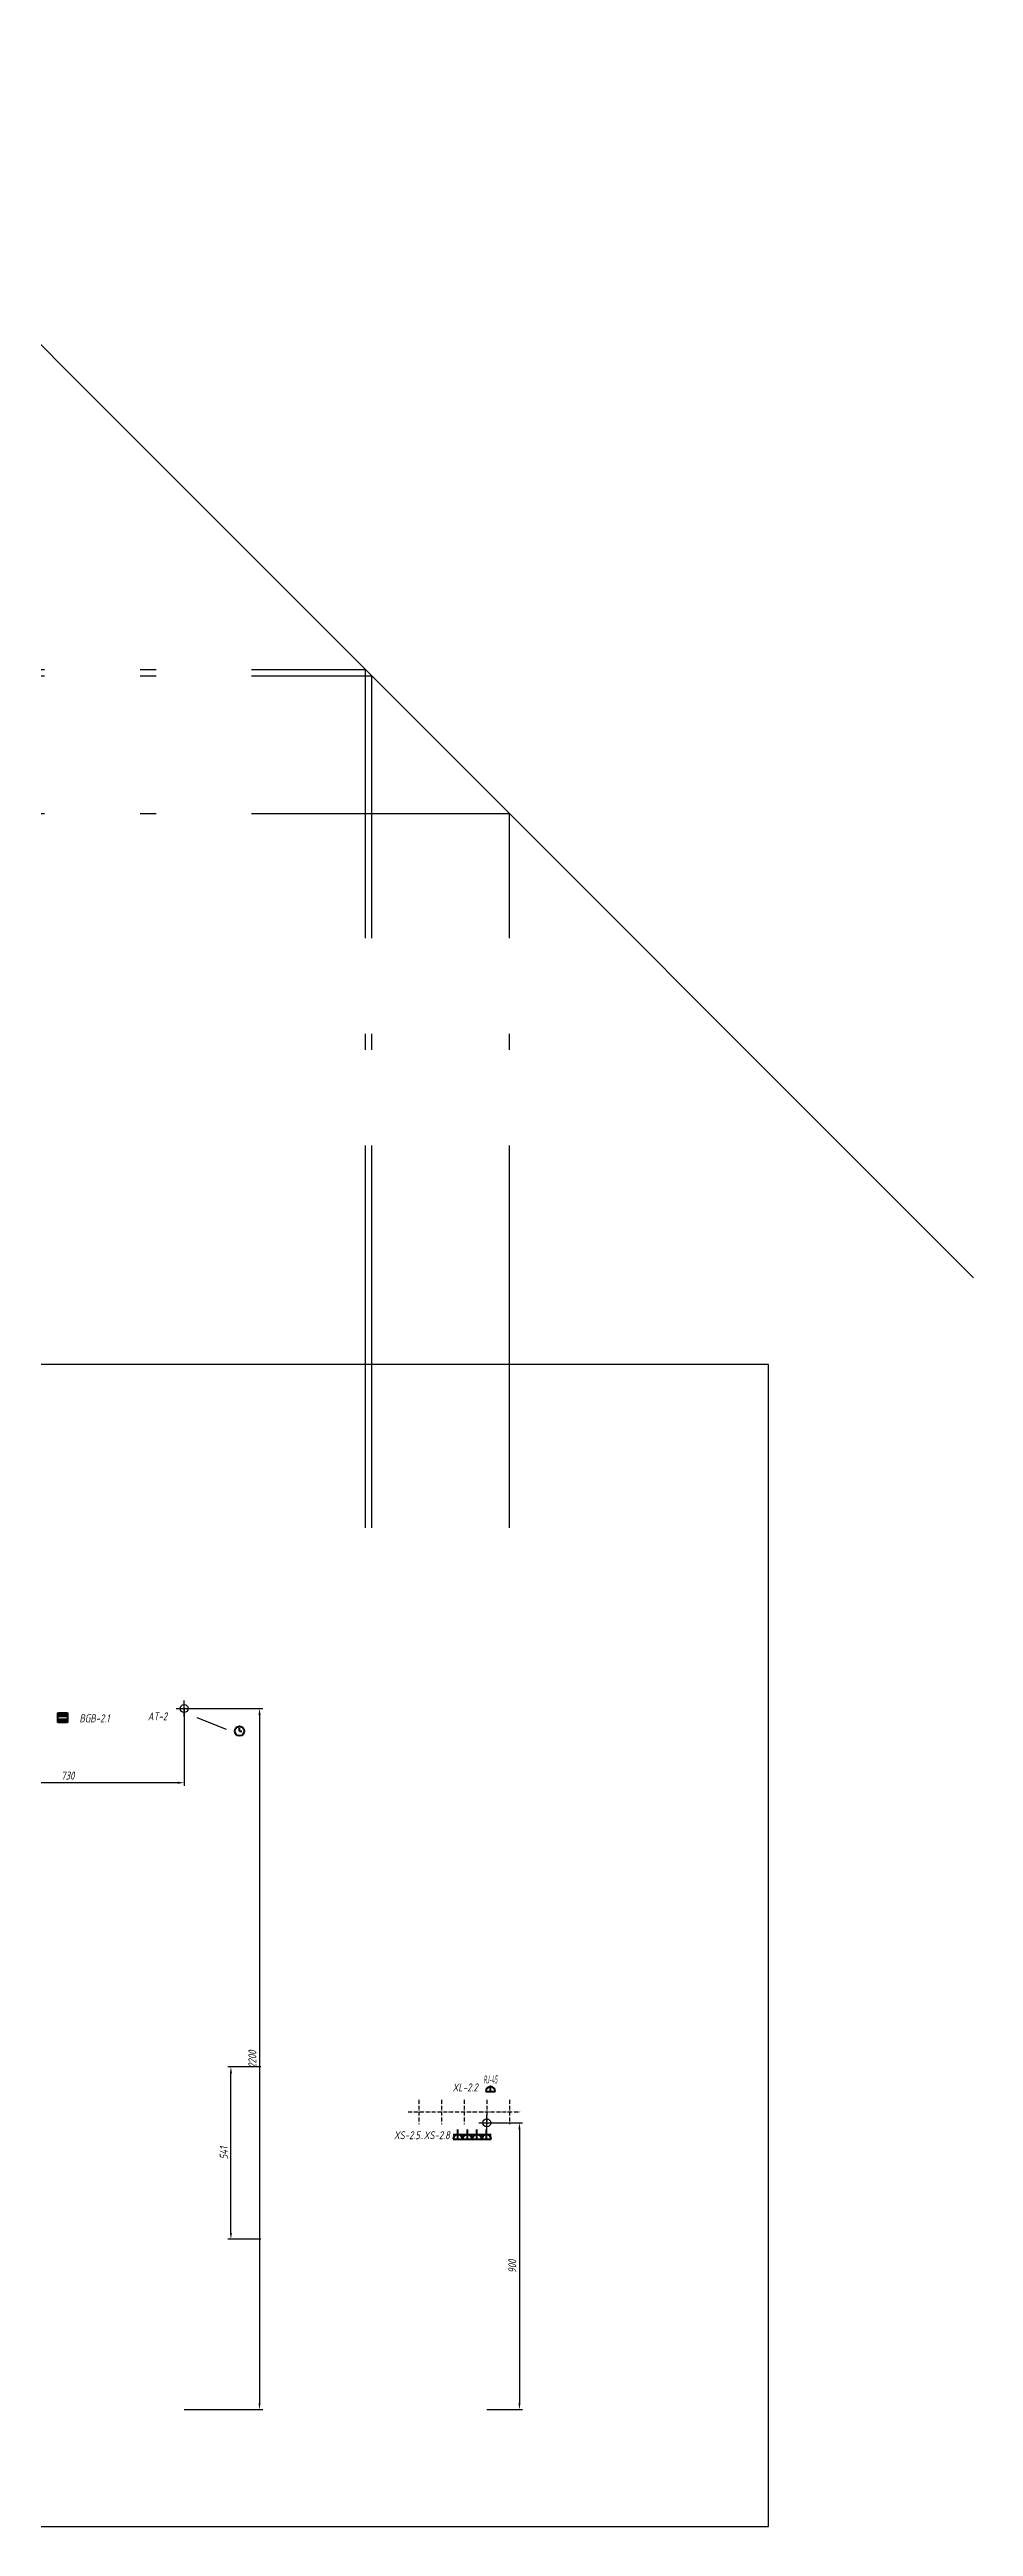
# Model space of a CAD drawing. Header units: millimetres. Extents: x -7421 to 21275, y -3440 to 28222.
# Drawn here: x 18375 to 21275, y 2545 to 10317 of the extents above; entities that cross this region are included whole.
import ezdxf
from ezdxf.enums import TextEntityAlignment as Align

# ---------------------------------------------------------------- set-up
doc = ezdxf.new("R2010")
doc.units = ezdxf.units.MM
doc.header["$PDMODE"] = 34
doc.header["$PDSIZE"] = 25
doc.linetypes.add('ACAD_ISO10W100', pattern=[18.5, 12, -3, 0.5, -3])
doc.layers.add('02 ЭОМ и СС', color=7, linetype='Continuous')
doc.layers.add('11 Привязка размеры', color=7, linetype='Continuous')
doc.layers.add('100 noprint', color=1, linetype='Continuous', plot=False)
doc.styles.get("Standard").update_dxf_attribs({"font": ''})
doc.styles.add('ГОСТ-ISOCPEUR', font='isocpeui.ttf', dxfattribs={"width": 0.8})
doc.styles.get('Standard').set_extended_font_data('Ubuntu')
doc.dimstyles.new('ISO-25', dxfattribs={"dimtxt": 2.5, "dimasz": 2.5, "dimexe": 1.25, "dimexo": 0.625, "dimtad": 1, "dimtxsty": 'Standard', "dimcen": 2.5, "dimadec": 0, "dimazin": 0, "dimtfac": 1, "dimtmove": 0, "dimatfit": 3, "dimfxl": 1, "dimarcsym": 0})

# ---------------------------------------------------------------- blocks, each defined once
blk = doc.blocks.new('часы')
at = {"color": 0, "lineweight": -2}
for q in [(9893.5, 982.52), (9894.25, 981.52)]:
    blk.add_line((9893.5, 981.52), q, dxfattribs=at)
blk.add_circle((9893.5, 981.52), 1.5, dxfattribs=at)
blk = doc.blocks.new('геркон')
at = {"lineweight": -2}
for points in [[(3, 2), (3, 3), (0, 3), (0, 2)], [(3, 0), (3, 1), (0, 1), (0, 0)]]:
    blk.add_hatch(color=0, dxfattribs=at).paths.add_polyline_path(points)
at = {"color": 0, "lineweight": -2}
for p, q in [((0, 0), (0, 3)), ((0, 3), (3, 3)), ((0, 2), (3, 2)), ((0, 1), (3, 1)), ((3, 0), (0, 0)), ((3, 3), (3, 0))]:
    blk.add_line(p, q, dxfattribs=at)
blk = doc.blocks.new('*D7')
at = {"layer": '11 Привязка размеры', "color": 0, "lineweight": -2, "transparency": 16777216}
for p, q in [((19747.4, 3811.2), (19859.8, 3811.2)), ((19849.8, 3791.2), (19849.8, 2931.2)), ((19747.4, 2911.2), (19859.8, 2911.2))]:
    blk.add_line(p, q, dxfattribs=at)
at = {"layer": '11 Привязка размеры', "color": 0, "transparency": 16777216}
for points in [[(19853.1, 3791.2), (19846.5, 3791.2), (19849.8, 3811.2)], [(19846.5, 2931.2), (19853.1, 2931.2), (19849.8, 2911.2)]]:
    blk.add_solid(points, dxfattribs=at)
at = {"layer": 'Defpoints', "color": 0, "transparency": 16777216}
for p in [(19747.4, 3811.2), (19747.4, 2911.2), (19849.8, 2911.2)]:
    blk.add_point(p, dxfattribs=at)
at = {"layer": '11 Привязка размеры', "color": 0, "transparency": 16777216, "insert": (19827.3, 3361.2), "char_height": 25, "attachment_point": 5, "rotation": 90, "style": 'ГОСТ-ISOCPEUR'}
blk.add_mtext('900', dxfattribs=at)
blk = doc.blocks.new('*D8')
at = {"layer": '11 Привязка размеры', "color": 0, "lineweight": -2, "transparency": 16777216}
for p, q in [((18067.4, 5111.2), (18067.4, 4868.3)), ((18797.4, 5111.2), (18797.4, 4868.3)), ((18777.4, 4878.3), (18087.4, 4878.3))]:
    blk.add_line(p, q, dxfattribs=at)
at = {"layer": '11 Привязка размеры', "color": 0, "transparency": 16777216}
for points in [[(18087.4, 4881.6), (18087.4, 4874.9), (18067.4, 4878.3)], [(18777.4, 4874.9), (18777.4, 4881.6), (18797.4, 4878.3)]]:
    blk.add_solid(points, dxfattribs=at)
at = {"layer": 'Defpoints', "color": 0, "transparency": 16777216}
for p in [(18067.4, 5111.2), (18797.4, 5111.2), (18067.4, 4878.3)]:
    blk.add_point(p, dxfattribs=at)
at = {"layer": '11 Привязка размеры', "color": 0, "transparency": 16777216, "insert": (18432.4, 4900.8), "char_height": 25, "attachment_point": 5, "style": 'ГОСТ-ISOCPEUR'}
blk.add_mtext('730', dxfattribs=at)
blk = doc.blocks.new('*D9')
at = {"layer": '11 Привязка размеры', "color": 0, "lineweight": -2, "transparency": 16777216}
for p, q in [((18797.4, 5111.2), (19044, 5111.2)), ((19034, 5091.2), (19034, 2931.2)), ((18797.4, 2911.2), (19044, 2911.2))]:
    blk.add_line(p, q, dxfattribs=at)
at = {"layer": '11 Привязка размеры', "color": 0, "transparency": 16777216}
for points in [[(19037.3, 5091.2), (19030.6, 5091.2), (19034, 5111.2)], [(19030.6, 2931.2), (19037.3, 2931.2), (19034, 2911.2)]]:
    blk.add_solid(points, dxfattribs=at)
at = {"layer": 'Defpoints', "color": 0, "transparency": 16777216}
for p in [(18797.4, 5111.2), (18797.4, 2911.2), (19034, 2911.2)]:
    blk.add_point(p, dxfattribs=at)
at = {"layer": '11 Привязка размеры', "color": 0, "transparency": 16777216, "insert": (19011.5, 4011.2), "char_height": 25, "attachment_point": 5, "rotation": 90, "style": 'ГОСТ-ISOCPEUR'}
blk.add_mtext('2200', dxfattribs=at)
blk = doc.blocks.new('розетка скрытая трехполюсная')
at = {"color": 0, "lineweight": -2}
for p, q in [((-1.5, 1.5), (1.5, 1.5)), ((-1.5, 0), (1.5, 0)), ((0, 0), (0, 3))]:
    blk.add_line(p, q, dxfattribs=at)
blk.add_arc((0, 0), 1.5, 0, 180, dxfattribs=at)
blk = doc.blocks.new('розетка RJ-45')
at = {"color": 0, "lineweight": -2}
for p, q in [((-1.5, 0), (1.5, 0)), ((0, 0), (0, 1.5))]:
    blk.add_line(p, q, dxfattribs=at)
blk.add_arc((0, 0), 1.5, 0, 180, dxfattribs=at)
at = {"color": 0, "lineweight": -2, "style": 'ГОСТ-ISOCPEUR', "width": 0.4}
blk.add_text('RJ-45', height=2.5, dxfattribs=at).set_placement((0, 2.5), align=Align.CENTER)
blk = doc.blocks.new('*D22')
at = {"layer": '11 Привязка размеры', "color": 0, "lineweight": -2, "transparency": 16777216}
for p, q in [((19038.1, 3987), (18934.2, 3987)), ((18944.2, 3466), (18944.2, 3967)), ((19038.1, 3446), (18934.2, 3446))]:
    blk.add_line(p, q, dxfattribs=at)
at = {"layer": '11 Привязка размеры', "color": 0, "transparency": 16777216}
for points in [[(18947.5, 3967), (18940.8, 3967), (18944.2, 3987)], [(18940.8, 3466), (18947.5, 3466), (18944.2, 3446)]]:
    blk.add_solid(points, dxfattribs=at)
at = {"layer": 'Defpoints', "color": 0, "transparency": 16777216}
for p in [(18944.2, 3987), (19038.1, 3987), (19038.1, 3446)]:
    blk.add_point(p, dxfattribs=at)
at = {"layer": '11 Привязка размеры', "color": 0, "transparency": 16777216, "insert": (18921.7, 3716.5), "char_height": 25, "attachment_point": 5, "rotation": 90, "style": 'ГОСТ-ISOCPEUR'}
blk.add_mtext('541', dxfattribs=at)

msp = doc.modelspace()

# ---------------------------------------------------------------- linework, layer by layer
at = {"layer": '02 ЭОМ и СС', "color": 5}
msp.add_line((18837.1, 5082.9), (18929.1, 5047), dxfattribs=at)
at = {"layer": '100 noprint', "color": 1, "lineweight": -2, "ltscale": 100, "flags": 128}
msp.add_lwpolyline([(17420.5, 10317.1), (21274.9, 6462.6)], dxfattribs=at)
at = {"layer": '100 noprint', "color": 1, "linetype": 'ACAD_ISO10W100', "lineweight": -2, "ltscale": 100, "flags": 128}
for points in [[(19366.4, 5678.2), (19366.4, 8371.1), (6631.2, 8370.9)], [(19386.4, 5678.2), (19386.4, 8351.1), (6631.2, 8351.1)], [(19818.4, 5678.2), (19818.4, 7919.1), (6631.2, 7919.1)]]:
    msp.add_lwpolyline(points, dxfattribs=at)
at = {"layer": '100 noprint', "lineweight": -2}
msp.add_lwpolyline([(17436.2, 6190.9), (17436.2, 2544.6), (20631.4, 2544.6), (20631.4, 6190.9)], close=True, dxfattribs=at)
at = {"layer": '11 Привязка размеры', "linetype": 'ACAD_ISO10W100'}
for p, q in [((19500.4, 3845.2), (19852.4, 3845.2)), ((19500.4, 3845.2), (19852.4, 3845.2)), ((19534.4, 3883.1), (19534.4, 3807.3)), ((19534.4, 3883.1), (19534.4, 3807.3)), ((19605.4, 3883.1), (19605.4, 3807.3)), ((19605.4, 3883.1), (19605.4, 3807.3)), ((19676.4, 3883.1), (19676.4, 3807.3)), ((19676.4, 3883.1), (19676.4, 3807.3)), ((19747.4, 3883.1), (19747.4, 3807.3)), ((19747.4, 3883.1), (19747.4, 3807.3)), ((19818.4, 3883.1), (19818.4, 3807.3)), ((19818.4, 3883.1), (19818.4, 3807.3))]:
    msp.add_line(p, q, dxfattribs=at)
at = {"layer": '11 Привязка размеры', "lineweight": -2}
for p in [(18797.4, 5111.2), (18797.4, 5111.2), (19747.4, 3811.2), (19747.4, 3811.2)]:
    msp.add_point(p, dxfattribs=at)

# ---------------------------------------------------------------- block references
at = {"layer": '02 ЭОМ и СС', "lineweight": 40, "xscale": 10, "yscale": 10, "zscale": 10}
msp.add_blockref('геркон', (18401.3, 5067.4), dxfattribs=at)
at = {"layer": '02 ЭОМ и СС', "color": 5, "lineweight": 40, "xscale": 10, "yscale": 10, "zscale": 10}
msp.add_blockref('часы', (-79963.8, -4774.8), dxfattribs=at)
at = {"layer": '02 ЭОМ и СС', "color": 6, "lineweight": 40, "xscale": 10, "yscale": 10, "zscale": 10}
msp.add_blockref('розетка RJ-45', (19759.1, 3909.8), dxfattribs=at)
at = {"layer": '02 ЭОМ и СС', "color": 1, "lineweight": 40, "xscale": 10, "yscale": 10, "zscale": 10}
for p in [(19656.4, 3759.8), (19686.4, 3759.8), (19716.4, 3759.8), (19746.4, 3759.8)]:
    msp.add_blockref('розетка скрытая трехполюсная', p, dxfattribs=at)

# ---------------------------------------------------------------- texts
at = {"layer": '02 ЭОМ и СС', "linetype": 'Continuous', "style": 'ГОСТ-ISOCPEUR', "width": 0.8}
for s, p in [('BGB-2.1', (18563.1, 5067.9)), ('AT-2', (18744.5, 5074.1)), ('XL-2.2', (19719.1, 3909.8)), ('XS-2.5..XS-2.8', (19631.4, 3759.8))]:
    msp.add_text(s, height=25, dxfattribs=at).set_placement(p, align=Align.RIGHT)

# ---------------------------------------------------------------- dimensions: what is measured, and where the dimension line sits
at = {"layer": '11 Привязка размеры'}
dim = msp.add_linear_dim(base=(18067.4, 4878.3), p1=(18797.4, 5111.2), p2=(18067.4, 5111.2), dimstyle='ISO-25', override={"dimtxt": 25, "dimasz": 20, "dimexe": 10, "dimexo": 0, "dimgap": 10, "dimdec": 0, "dimtxsty": 'ГОСТ-ISOCPEUR'}, dxfattribs=at)
dim.commit()
dim.dimension.update_dxf_attribs({"geometry": '*D8', "text_midpoint": (18432.4, 4900.8)})
dim = msp.add_linear_dim(base=(19034, 2911.2), p1=(18797.4, 5111.2), p2=(18797.4, 2911.2), angle=90, dimstyle='ISO-25', override={"dimtxt": 25, "dimasz": 20, "dimexe": 10, "dimexo": 0, "dimgap": 10, "dimdec": 0, "dimtxsty": 'ГОСТ-ISOCPEUR'}, dxfattribs=at)
dim.commit()
dim.dimension.update_dxf_attribs({"geometry": '*D9', "text_midpoint": (19034, 4011.2), "dimtype": 160})
for base, p1, p2, picture, middle in [((18944.2, 3987), (19038.1, 3446), (19038.1, 3987), '*D22', (18921.7, 3716.5)), ((19849.8, 2911.2), (19747.4, 3811.2), (19747.4, 2911.2), '*D7', (19827.3, 3361.2))]:
    dim = msp.add_linear_dim(base=base, p1=p1, p2=p2, angle=90, dimstyle='ISO-25', override={"dimtxt": 25, "dimasz": 20, "dimexe": 10, "dimexo": 0, "dimgap": 10, "dimdec": 0, "dimtxsty": 'ГОСТ-ISOCPEUR'}, dxfattribs=at)
    dim.commit()
    dim.dimension.update_dxf_attribs({"geometry": picture, "text_midpoint": middle})

doc.saveas('drawing.dxf')
